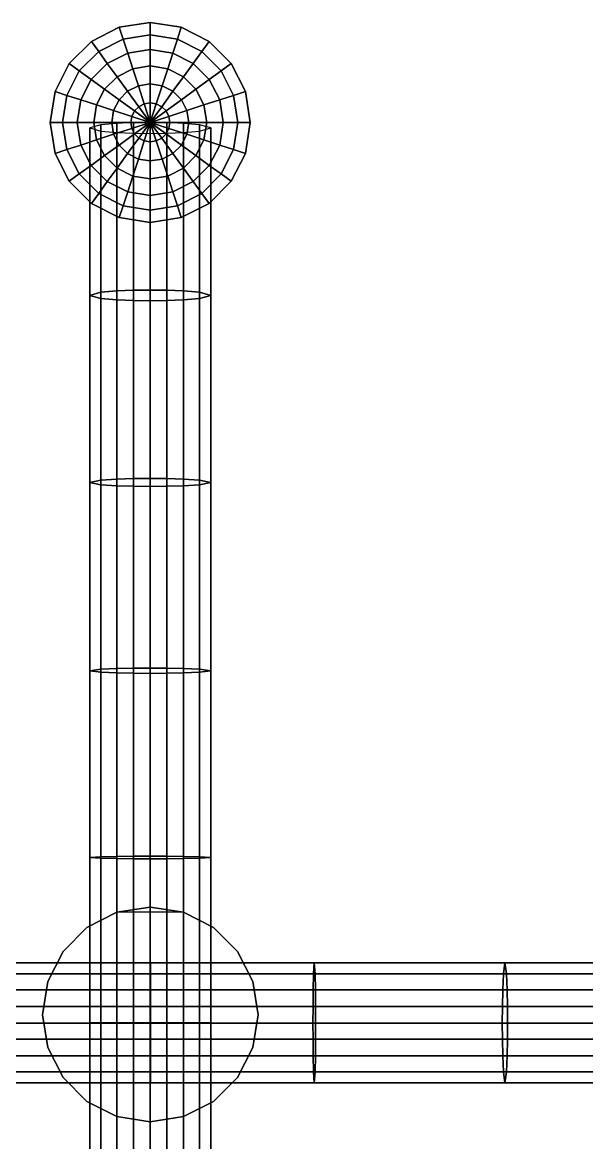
# Model space of a CAD drawing. Extents: x -400 to 400, y -400 to 400.
# Drawn here: x -51.1 to 174.3, y -47.6 to 400 of the extents above; entities that cross this region are included whole.
import ezdxf

# ---------------------------------------------------------------- set-up
doc = ezdxf.new("R2010")
doc.units = 0
doc.header["$MEASUREMENT"] = 0
doc.layers.add('ESTRUTURA', color=253, linetype='CONTINUOUS')

msp = doc.modelspace()

# ---------------------------------------------------------------- linework, layer by layer
at = {"layer": 'ESTRUTURA'}
for points in [[(0, 395.05, 16.77), (-10.82, 393.33, 16.77), (-12.35, 398.04, 10.73), (0, 400, 10.73)], [(0, 400), (0, 400, 10.73), (-12.35, 398.04, 10.73), (-12.35, 398.04)], [(10.82, 393.33, 16.77), (0, 395.05, 16.77), (0, 400, 10.73), (12.35, 398.04, 10.73)], [(12.35, 398.04), (12.35, 398.04, 10.73), (0, 400, 10.73), (0, 400)], [(-10.82, 393.33, 16.77), (-20.59, 388.36, 16.77), (-23.5, 392.37, 10.73), (-12.35, 398.04, 10.73)], [(-12.35, 398.04), (-12.35, 398.04, 10.73), (-23.5, 392.37, 10.73), (-23.5, 392.37)], [(0, 389.19, 21.94), (-9.01, 387.77, 21.94), (-10.82, 393.33, 16.77), (0, 395.05, 16.77)], [(9.01, 387.77, 21.94), (0, 389.19, 21.94), (0, 395.05, 16.77), (10.82, 393.33, 16.77)], [(20.58, 388.36, 16.77), (10.82, 393.33, 16.77), (12.35, 398.04, 10.73), (23.49, 392.37, 10.73)], [(23.49, 392.37), (23.49, 392.37, 10.73), (12.35, 398.04, 10.73), (12.35, 398.04)], [(-20.59, 388.36, 16.77), (-28.33, 380.61, 16.77), (-32.34, 383.52, 10.73), (-23.5, 392.37, 10.73)], [(-23.5, 392.37), (-23.5, 392.37, 10.73), (-32.34, 383.52, 10.73), (-32.34, 383.52)], [(-9.01, 387.77, 21.94), (-17.15, 383.62, 21.94), (-20.59, 388.36, 16.77), (-10.82, 393.33, 16.77)], [(17.14, 383.62, 21.94), (9.01, 387.77, 21.94), (10.82, 393.33, 16.77), (20.58, 388.36, 16.77)], [(28.33, 380.61, 16.77), (20.58, 388.36, 16.77), (23.49, 392.37, 10.73), (32.34, 383.52, 10.73)], [(32.34, 383.52), (32.34, 383.52, 10.73), (23.49, 392.37, 10.73), (23.49, 392.37)], [(-17.15, 383.62, 21.94), (-23.6, 377.17, 21.94), (-28.33, 380.61, 16.77), (-20.59, 388.36, 16.77)], [(-6.97, 381.48, 26.11), (-13.26, 378.28, 26.11), (-17.15, 383.62, 21.94), (-9.01, 387.77, 21.94)], [(0, 382.59, 26.11), (-6.97, 381.48, 26.11), (-9.01, 387.77, 21.94), (0, 389.19, 21.94)], [(6.97, 381.48, 26.11), (0, 382.59, 26.11), (0, 389.19, 21.94), (9.01, 387.77, 21.94)], [(13.26, 378.28, 26.11), (6.97, 381.48, 26.11), (9.01, 387.77, 21.94), (17.14, 383.62, 21.94)], [(23.59, 377.17, 21.94), (17.14, 383.62, 21.94), (20.58, 388.36, 16.77), (28.33, 380.61, 16.77)], [(-28.33, 380.61, 16.77), (-33.31, 370.85, 16.77), (-38.02, 372.38, 10.73), (-32.34, 383.52, 10.73)], [(-32.34, 383.52), (-32.34, 383.52, 10.73), (-38.02, 372.38, 10.73), (-38.02, 372.38)], [(-23.6, 377.17, 21.94), (-27.74, 369.04, 21.94), (-33.31, 370.85, 16.77), (-28.33, 380.61, 16.77)], [(-13.26, 378.28, 26.11), (-18.25, 373.29, 26.11), (-23.6, 377.17, 21.94), (-17.15, 383.62, 21.94)], [(-4.75, 374.65, 29.16), (-9.04, 372.46, 29.16), (-13.26, 378.28, 26.11), (-6.97, 381.48, 26.11)], [(0, 375.4, 29.16), (-4.75, 374.65, 29.16), (-6.97, 381.48, 26.11), (0, 382.59, 26.11)], [(4.75, 374.65, 29.16), (0, 375.4, 29.16), (0, 382.59, 26.11), (6.97, 381.48, 26.11)], [(9.03, 372.46, 29.16), (4.75, 374.65, 29.16), (6.97, 381.48, 26.11), (13.26, 378.28, 26.11)], [(18.25, 373.29, 26.11), (13.26, 378.28, 26.11), (17.14, 383.62, 21.94), (23.59, 377.17, 21.94)], [(27.74, 369.04, 21.94), (23.59, 377.17, 21.94), (28.33, 380.61, 16.77), (33.31, 370.85, 16.77)], [(33.31, 370.85, 16.77), (28.33, 380.61, 16.77), (32.34, 383.52, 10.73), (38.01, 372.38, 10.73)], [(38.01, 372.38), (38.01, 372.38, 10.73), (32.34, 383.52, 10.73), (32.34, 383.52)], [(-18.25, 373.29, 26.11), (-21.46, 367, 26.11), (-27.74, 369.04, 21.94), (-23.6, 377.17, 21.94)], [(-9.04, 372.46, 29.16), (-12.44, 369.06, 29.16), (-18.25, 373.29, 26.11), (-13.26, 378.28, 26.11)], [(12.43, 369.06, 29.16), (9.03, 372.46, 29.16), (13.26, 378.28, 26.11), (18.25, 373.29, 26.11)], [(21.45, 367, 26.11), (18.25, 373.29, 26.11), (23.59, 377.17, 21.94), (27.74, 369.04, 21.94)], [(-33.31, 370.85, 16.77), (-35.02, 360.03, 16.77), (-39.97, 360.03, 10.73), (-38.02, 372.38, 10.73)], [(-38.02, 372.38), (-38.02, 372.38, 10.73), (-39.97, 360.03, 10.73), (-39.97, 360.03)], [(-12.44, 369.06, 29.16), (-14.62, 364.78, 29.16), (-21.46, 367, 26.11), (-18.25, 373.29, 26.11)], [(-4.58, 366.33, 31.03), (-6.3, 364.6, 31.03), (-12.44, 369.06, 29.16), (-9.04, 372.46, 29.16)], [(-2.41, 367.43, 31.03), (-4.58, 366.33, 31.03), (-9.04, 372.46, 29.16), (-4.75, 374.65, 29.16)], [(0, 367.81, 31.03), (-2.41, 367.43, 31.03), (-4.75, 374.65, 29.16), (0, 375.4, 29.16)], [(2.4, 367.43, 31.03), (0, 367.81, 31.03), (0, 375.4, 29.16), (4.75, 374.65, 29.16)], [(4.57, 366.33, 31.03), (2.4, 367.43, 31.03), (4.75, 374.65, 29.16), (9.03, 372.46, 29.16)], [(6.3, 364.6, 31.03), (4.57, 366.33, 31.03), (9.03, 372.46, 29.16), (12.43, 369.06, 29.16)], [(14.62, 364.78, 29.16), (12.43, 369.06, 29.16), (18.25, 373.29, 26.11), (21.45, 367, 26.11)], [(35.02, 360.03, 16.77), (33.31, 370.85, 16.77), (38.01, 372.38, 10.73), (39.97, 360.03, 10.73)], [(39.97, 360.03), (39.97, 360.03, 10.73), (38.01, 372.38, 10.73), (38.01, 372.38)], [(-27.74, 369.04, 21.94), (-29.17, 360.03, 21.94), (-35.02, 360.03, 16.77), (-33.31, 370.85, 16.77)], [(-21.46, 367, 26.11), (-22.56, 360.03, 26.11), (-29.17, 360.03, 21.94), (-27.74, 369.04, 21.94)], [(-6.3, 364.6, 31.03), (-7.41, 362.43, 31.03), (-14.62, 364.78, 29.16), (-12.44, 369.06, 29.16)], [(0, 360.03, 31.66), (-4.58, 366.33, 31.03), (-2.41, 367.43, 31.03), (0, 360.03, 31.66)], [(0, 360.03, 31.66), (-2.41, 367.43, 31.03), (0, 367.81, 31.03), (0, 360.03, 31.66)], [(0, 360.03, 31.66), (0, 367.81, 31.03), (2.4, 367.43, 31.03), (0, 360.03, 31.66)], [(0, 360.03, 31.66), (2.4, 367.43, 31.03), (4.57, 366.33, 31.03), (0, 360.03, 31.66)], [(7.4, 362.43, 31.03), (6.3, 364.6, 31.03), (12.43, 369.06, 29.16), (14.62, 364.78, 29.16)], [(22.56, 360.03, 26.11), (21.45, 367, 26.11), (27.74, 369.04, 21.94), (29.16, 360.03, 21.94)], [(29.16, 360.03, 21.94), (27.74, 369.04, 21.94), (33.31, 370.85, 16.77), (35.02, 360.03, 16.77)], [(-14.62, 364.78, 29.16), (-15.37, 360.03, 29.16), (-22.56, 360.03, 26.11), (-21.46, 367, 26.11)], [(-7.41, 362.43, 31.03), (-7.79, 360.03, 31.03), (-15.37, 360.03, 29.16), (-14.62, 364.78, 29.16)], [(0, 360.03, 31.66), (-7.41, 362.43, 31.03), (-6.3, 364.6, 31.03), (0, 360.03, 31.66)], [(0, 360.03, 31.66), (-6.3, 364.6, 31.03), (-4.58, 366.33, 31.03), (0, 360.03, 31.66)], [(0, 360.03, 31.66), (4.57, 366.33, 31.03), (6.3, 364.6, 31.03), (0, 360.03, 31.66)], [(0, 360.03, 31.66), (6.3, 364.6, 31.03), (7.4, 362.43, 31.03), (0, 360.03, 31.66)], [(7.78, 360.03, 31.03), (7.4, 362.43, 31.03), (14.62, 364.78, 29.16), (15.37, 360.03, 29.16)], [(15.37, 360.03, 29.16), (14.62, 364.78, 29.16), (21.45, 367, 26.11), (22.56, 360.03, 26.11)], [(-35.02, 360.03, 16.77), (-33.31, 349.21, 16.77), (-38.02, 347.68, 10.73), (-39.97, 360.03, 10.73)], [(-39.97, 360.03), (-39.97, 360.03, 10.73), (-38.02, 347.68, 10.73), (-38.02, 347.68)], [(-29.17, 360.03, 21.94), (-27.74, 351.01, 21.94), (-33.31, 349.21, 16.77), (-35.02, 360.03, 16.77)], [(-22.56, 360.03, 26.11), (-21.46, 353.06, 26.11), (-27.74, 351.01, 21.94), (-29.17, 360.03, 21.94)], [(-19.69, 359.11, 28.46), (-24.14, 357.85, 24.07), (-24.14, 290.93, 35.15), (-19.69, 292.16, 39.61)], [(-15.37, 360.03, 29.16), (-14.62, 355.28, 29.16), (-21.46, 353.06, 26.11), (-22.56, 360.03, 26.11)], [(-13.32, 359.67, 30.4), (-19.69, 359.11, 28.46), (-19.69, 292.16, 39.61), (-13.32, 292.71, 41.57)], [(-7.79, 360.03, 31.03), (-7.41, 357.62, 31.03), (-14.62, 355.28, 29.16), (-15.37, 360.03, 29.16)], [(-6.69, 359.94, 31.36), (-13.32, 359.67, 30.4), (-13.32, 292.71, 41.57), (-6.69, 292.98, 42.55)], [(0, 360.03, 31.66), (-7.79, 360.03, 31.03), (-7.41, 362.43, 31.03), (0, 360.03, 31.66)], [(0, 360.03, 31.66), (-7.41, 357.62, 31.03), (-7.79, 360.03, 31.03), (0, 360.03, 31.66)], [(0, 360.03, 31.66), (-6.3, 355.45, 31.03), (-7.41, 357.62, 31.03), (0, 360.03, 31.66)], [(0, 360.03, 31.66), (-6.69, 359.94, 31.36), (-6.69, 292.98, 42.55), (0, 293.07, 42.85)], [(0, 360.03, 31.66), (-4.58, 353.73, 31.03), (-6.3, 355.45, 31.03), (0, 360.03, 31.66)], [(0, 360.03, 31.66), (-2.41, 352.62, 31.03), (-4.58, 353.73, 31.03), (0, 360.03, 31.66)], [(0, 360.03, 31.66), (0, 352.24, 31.03), (-2.41, 352.62, 31.03), (0, 360.03, 31.66)], [(0, 360.03, 31.66), (7.4, 362.43, 31.03), (7.78, 360.03, 31.03), (0, 360.03, 31.66)], [(0, 360.03, 31.66), (2.4, 352.62, 31.03), (0, 352.24, 31.03), (0, 360.03, 31.66)], [(0, 360.03, 31.66), (4.57, 353.73, 31.03), (2.4, 352.62, 31.03), (0, 360.03, 31.66)], [(0, 360.03, 31.66), (6.3, 355.45, 31.03), (4.57, 353.73, 31.03), (0, 360.03, 31.66)], [(0, 360.03, 31.66), (7.4, 357.62, 31.03), (6.3, 355.45, 31.03), (0, 360.03, 31.66)], [(0, 360.03, 31.66), (7.78, 360.03, 31.03), (7.4, 357.62, 31.03), (0, 360.03, 31.66)], [(6.69, 359.94, 31.36), (0, 360.03, 31.66), (0, 293.07, 42.85), (6.69, 292.98, 42.55)], [(13.31, 359.67, 30.4), (6.69, 359.94, 31.36), (6.69, 292.98, 42.55), (13.31, 292.71, 41.57)], [(7.4, 357.62, 31.03), (7.78, 360.03, 31.03), (15.37, 360.03, 29.16), (14.62, 355.28, 29.16)], [(19.69, 359.11, 28.46), (13.31, 359.67, 30.4), (13.31, 292.71, 41.57), (19.69, 292.16, 39.61)], [(14.62, 355.28, 29.16), (15.37, 360.03, 29.16), (22.56, 360.03, 26.11), (21.45, 353.06, 26.11)], [(24.14, 357.85, 24.07), (19.69, 359.11, 28.46), (19.69, 292.16, 39.61), (24.14, 290.93, 35.15)], [(21.45, 353.06, 26.11), (22.56, 360.03, 26.11), (29.16, 360.03, 21.94), (27.74, 351.01, 21.94)], [(27.74, 351.01, 21.94), (29.16, 360.03, 21.94), (35.02, 360.03, 16.77), (33.31, 349.21, 16.77)], [(33.31, 349.21, 16.77), (35.02, 360.03, 16.77), (39.97, 360.03, 10.73), (38.01, 347.68, 10.73)], [(38.01, 347.68), (38.01, 347.68, 10.73), (39.97, 360.03, 10.73), (39.97, 360.03)], [(-24.14, 357.85, 24.07), (-19.69, 356.59, 19.67), (-19.69, 289.71, 30.7), (-24.14, 290.93, 35.15)], [(-14.62, 355.28, 29.16), (-12.44, 350.99, 29.16), (-18.25, 346.77, 26.11), (-21.46, 353.06, 26.11)], [(-19.69, 356.59, 19.67), (-13.32, 356.04, 17.73), (-13.32, 289.16, 28.73), (-19.69, 289.71, 30.7)], [(-7.41, 357.62, 31.03), (-6.3, 355.45, 31.03), (-12.44, 350.99, 29.16), (-14.62, 355.28, 29.16)], [(-13.32, 356.04, 17.73), (-6.69, 355.76, 16.77), (-6.69, 288.89, 27.75), (-13.32, 289.16, 28.73)], [(-6.3, 355.45, 31.03), (-4.58, 353.73, 31.03), (-9.04, 347.59, 29.16), (-12.44, 350.99, 29.16)], [(-4.58, 353.73, 31.03), (-2.41, 352.62, 31.03), (-4.75, 345.41, 29.16), (-9.04, 347.59, 29.16)], [(-6.69, 355.76, 16.77), (0, 355.67, 16.48), (0, 288.81, 27.45), (-6.69, 288.89, 27.75)], [(0, 355.67, 16.48), (6.69, 355.76, 16.77), (6.69, 288.89, 27.75), (0, 288.81, 27.45)], [(2.4, 352.62, 31.03), (4.57, 353.73, 31.03), (9.03, 347.59, 29.16), (4.75, 345.41, 29.16)], [(4.57, 353.73, 31.03), (6.3, 355.45, 31.03), (12.43, 350.99, 29.16), (9.03, 347.59, 29.16)], [(6.3, 355.45, 31.03), (7.4, 357.62, 31.03), (14.62, 355.28, 29.16), (12.43, 350.99, 29.16)], [(6.69, 355.76, 16.77), (13.31, 356.04, 17.73), (13.31, 289.16, 28.73), (6.69, 288.89, 27.75)], [(12.43, 350.99, 29.16), (14.62, 355.28, 29.16), (21.45, 353.06, 26.11), (18.25, 346.77, 26.11)], [(13.31, 356.04, 17.73), (19.69, 356.59, 19.67), (19.69, 289.71, 30.7), (13.31, 289.16, 28.73)], [(19.69, 356.59, 19.67), (24.14, 357.85, 24.07), (24.14, 290.93, 35.15), (19.69, 289.71, 30.7)], [(-33.31, 349.21, 16.77), (-28.33, 339.44, 16.77), (-32.34, 336.53, 10.73), (-38.02, 347.68, 10.73)], [(-27.74, 351.01, 21.94), (-23.6, 342.88, 21.94), (-28.33, 339.44, 16.77), (-33.31, 349.21, 16.77)], [(-21.46, 353.06, 26.11), (-18.25, 346.77, 26.11), (-23.6, 342.88, 21.94), (-27.74, 351.01, 21.94)], [(-12.44, 350.99, 29.16), (-9.04, 347.59, 29.16), (-13.26, 341.78, 26.11), (-18.25, 346.77, 26.11)], [(-2.41, 352.62, 31.03), (0, 352.24, 31.03), (0, 344.66, 29.16), (-4.75, 345.41, 29.16)], [(0, 352.24, 31.03), (2.4, 352.62, 31.03), (4.75, 345.41, 29.16), (0, 344.66, 29.16)], [(9.03, 347.59, 29.16), (12.43, 350.99, 29.16), (18.25, 346.77, 26.11), (13.26, 341.78, 26.11)], [(18.25, 346.77, 26.11), (21.45, 353.06, 26.11), (27.74, 351.01, 21.94), (23.59, 342.88, 21.94)], [(23.59, 342.88, 21.94), (27.74, 351.01, 21.94), (33.31, 349.21, 16.77), (28.33, 339.44, 16.77)], [(28.33, 339.44, 16.77), (33.31, 349.21, 16.77), (38.01, 347.68, 10.73), (32.34, 336.53, 10.73)], [(-38.02, 347.68), (-38.02, 347.68, 10.73), (-32.34, 336.53, 10.73), (-32.34, 336.53)], [(-18.25, 346.77, 26.11), (-13.26, 341.78, 26.11), (-17.15, 336.43, 21.94), (-23.6, 342.88, 21.94)], [(-9.04, 347.59, 29.16), (-4.75, 345.41, 29.16), (-6.97, 338.57, 26.11), (-13.26, 341.78, 26.11)], [(-4.75, 345.41, 29.16), (0, 344.66, 29.16), (0, 337.47, 26.11), (-6.97, 338.57, 26.11)], [(0, 344.66, 29.16), (4.75, 345.41, 29.16), (6.97, 338.57, 26.11), (0, 337.47, 26.11)], [(4.75, 345.41, 29.16), (9.03, 347.59, 29.16), (13.26, 341.78, 26.11), (6.97, 338.57, 26.11)], [(13.26, 341.78, 26.11), (18.25, 346.77, 26.11), (23.59, 342.88, 21.94), (17.14, 336.43, 21.94)], [(32.34, 336.53), (32.34, 336.53, 10.73), (38.01, 347.68, 10.73), (38.01, 347.68)], [(-23.6, 342.88, 21.94), (-17.15, 336.43, 21.94), (-20.59, 331.69, 16.77), (-28.33, 339.44, 16.77)], [(-13.26, 341.78, 26.11), (-6.97, 338.57, 26.11), (-9.01, 332.29, 21.94), (-17.15, 336.43, 21.94)], [(6.97, 338.57, 26.11), (13.26, 341.78, 26.11), (17.14, 336.43, 21.94), (9.01, 332.29, 21.94)], [(17.14, 336.43, 21.94), (23.59, 342.88, 21.94), (28.33, 339.44, 16.77), (20.58, 331.69, 16.77)], [(-28.33, 339.44, 16.77), (-20.59, 331.69, 16.77), (-23.5, 327.69, 10.73), (-32.34, 336.53, 10.73)], [(-32.34, 336.53), (-32.34, 336.53, 10.73), (-23.5, 327.69, 10.73), (-23.5, 327.69)], [(-17.15, 336.43, 21.94), (-9.01, 332.29, 21.94), (-10.82, 326.72, 16.77), (-20.59, 331.69, 16.77)], [(-6.97, 338.57, 26.11), (0, 337.47, 26.11), (0, 330.86, 21.94), (-9.01, 332.29, 21.94)], [(0, 337.47, 26.11), (6.97, 338.57, 26.11), (9.01, 332.29, 21.94), (0, 330.86, 21.94)], [(9.01, 332.29, 21.94), (17.14, 336.43, 21.94), (20.58, 331.69, 16.77), (10.82, 326.72, 16.77)], [(20.58, 331.69, 16.77), (28.33, 339.44, 16.77), (32.34, 336.53, 10.73), (23.49, 327.69, 10.73)], [(23.49, 327.69), (23.49, 327.69, 10.73), (32.34, 336.53, 10.73), (32.34, 336.53)], [(-20.59, 331.69, 16.77), (-10.82, 326.72, 16.77), (-12.35, 322.01, 10.73), (-23.5, 327.69, 10.73)], [(-9.01, 332.29, 21.94), (0, 330.86, 21.94), (0, 325.01, 16.77), (-10.82, 326.72, 16.77)], [(0, 330.86, 21.94), (9.01, 332.29, 21.94), (10.82, 326.72, 16.77), (0, 325.01, 16.77)], [(10.82, 326.72, 16.77), (20.58, 331.69, 16.77), (23.49, 327.69, 10.73), (12.35, 322.01, 10.73)], [(-23.5, 327.69), (-23.5, 327.69, 10.73), (-12.35, 322.01, 10.73), (-12.35, 322.01)], [(12.35, 322.01), (12.35, 322.01, 10.73), (23.49, 327.69, 10.73), (23.49, 327.69)], [(-10.82, 326.72, 16.77), (0, 325.01, 16.77), (0, 320.06, 10.73), (-12.35, 322.01, 10.73)], [(0, 325.01, 16.77), (10.82, 326.72, 16.77), (12.35, 322.01, 10.73), (0, 320.06, 10.73)], [(-12.35, 322.01), (-12.35, 322.01, 10.73), (0, 320.06, 10.73), (0, 320.06)], [(0, 320.06), (0, 320.06, 10.73), (12.35, 322.01, 10.73), (12.35, 322.01)], [(-19.69, 292.16, 39.61), (-24.14, 290.93, 35.15), (-24.14, 216.19, 43.82), (-19.69, 217.11, 48.32)], [(-13.32, 292.71, 41.57), (-19.69, 292.16, 39.61), (-19.69, 217.11, 48.32), (-13.32, 217.53, 50.31)], [(-6.69, 292.98, 42.55), (-13.32, 292.71, 41.57), (-13.32, 217.53, 50.31), (-6.69, 217.72, 51.3)], [(0, 293.07, 42.85), (-6.69, 292.98, 42.55), (-6.69, 217.72, 51.3), (0, 217.78, 51.6)], [(6.69, 292.98, 42.55), (0, 293.07, 42.85), (0, 217.78, 51.6), (6.69, 217.72, 51.3)], [(13.31, 292.71, 41.57), (6.69, 292.98, 42.55), (6.69, 217.72, 51.3), (13.31, 217.53, 50.31)], [(19.69, 292.16, 39.61), (13.31, 292.71, 41.57), (13.31, 217.53, 50.31), (19.69, 217.11, 48.32)], [(24.14, 290.93, 35.15), (19.69, 292.16, 39.61), (19.69, 217.11, 48.32), (24.14, 216.19, 43.82)], [(-24.14, 290.93, 35.15), (-19.69, 289.71, 30.7), (-19.69, 215.27, 39.31), (-24.14, 216.19, 43.82)], [(-19.69, 289.71, 30.7), (-13.32, 289.16, 28.73), (-13.32, 214.86, 37.32), (-19.69, 215.27, 39.31)], [(-13.32, 289.16, 28.73), (-6.69, 288.89, 27.75), (-6.69, 214.67, 36.33), (-13.32, 214.86, 37.32)], [(-6.69, 288.89, 27.75), (0, 288.81, 27.45), (0, 214.59, 36.03), (-6.69, 214.67, 36.33)], [(0, 288.81, 27.45), (6.69, 288.89, 27.75), (6.69, 214.67, 36.33), (0, 214.59, 36.03)], [(6.69, 288.89, 27.75), (13.31, 289.16, 28.73), (13.31, 214.86, 37.32), (6.69, 214.67, 36.33)], [(13.31, 289.16, 28.73), (19.69, 289.71, 30.7), (19.69, 215.27, 39.31), (13.31, 214.86, 37.32)], [(19.69, 289.71, 30.7), (24.14, 290.93, 35.15), (24.14, 216.19, 43.82), (19.69, 215.27, 39.31)], [(-19.69, 217.11, 48.32), (-24.14, 216.19, 43.82), (-24.14, 140.93, 50.04), (-19.69, 141.54, 54.58)], [(-24.14, 216.19, 43.82), (-19.69, 215.27, 39.31), (-19.69, 140.32, 45.5), (-24.14, 140.93, 50.04)], [(-13.32, 217.53, 50.31), (-19.69, 217.11, 48.32), (-19.69, 141.54, 54.58), (-13.32, 141.81, 56.58)], [(-19.69, 215.27, 39.31), (-13.32, 214.86, 37.32), (-13.32, 140.05, 43.49), (-19.69, 140.32, 45.5)], [(-6.69, 217.72, 51.3), (-13.32, 217.53, 50.31), (-13.32, 141.81, 56.58), (-6.69, 141.95, 57.58)], [(-13.32, 214.86, 37.32), (-6.69, 214.67, 36.33), (-6.69, 139.92, 42.5), (-13.32, 140.05, 43.49)], [(0, 217.78, 51.6), (-6.69, 217.72, 51.3), (-6.69, 141.95, 57.58), (0, 141.98, 57.89)], [(6.69, 217.72, 51.3), (0, 217.78, 51.6), (0, 141.98, 57.89), (6.69, 141.95, 57.58)], [(13.31, 217.53, 50.31), (6.69, 217.72, 51.3), (6.69, 141.95, 57.58), (13.31, 141.81, 56.58)], [(6.69, 214.67, 36.33), (13.31, 214.86, 37.32), (13.31, 140.05, 43.49), (6.69, 139.92, 42.5)], [(19.69, 217.11, 48.32), (13.31, 217.53, 50.31), (13.31, 141.81, 56.58), (19.69, 141.54, 54.58)], [(13.31, 214.86, 37.32), (19.69, 215.27, 39.31), (19.69, 140.32, 45.5), (13.31, 140.05, 43.49)], [(24.14, 216.19, 43.82), (19.69, 217.11, 48.32), (19.69, 141.54, 54.58), (24.14, 140.93, 50.04)], [(19.69, 215.27, 39.31), (24.14, 216.19, 43.82), (24.14, 140.93, 50.04), (19.69, 140.32, 45.5)], [(-6.69, 214.67, 36.33), (0, 214.59, 36.03), (0, 139.88, 42.19), (-6.69, 139.92, 42.5)], [(0, 214.59, 36.03), (6.69, 214.67, 36.33), (6.69, 139.92, 42.5), (0, 139.88, 42.19)], [(-19.69, 141.54, 54.58), (-24.14, 140.93, 50.04), (-24.14, 66.32, 53.79), (-19.69, 66.61, 58.35)], [(-24.14, 140.93, 50.04), (-19.69, 140.32, 45.5), (-19.69, 66.02, 49.23), (-24.14, 66.32, 53.79)], [(-13.32, 141.81, 56.58), (-19.69, 141.54, 54.58), (-19.69, 66.61, 58.35), (-13.32, 66.74, 60.37)], [(-19.69, 140.32, 45.5), (-13.32, 140.05, 43.49), (-13.32, 65.9, 47.21), (-19.69, 66.02, 49.23)], [(-6.69, 141.95, 57.58), (-13.32, 141.81, 56.58), (-13.32, 66.74, 60.37), (-6.69, 66.81, 61.37)], [(-13.32, 140.05, 43.49), (-6.69, 139.92, 42.5), (-6.69, 65.84, 46.21), (-13.32, 65.9, 47.21)], [(0, 141.98, 57.89), (-6.69, 141.95, 57.58), (-6.69, 66.81, 61.37), (0, 66.83, 61.68)], [(-6.69, 139.92, 42.5), (0, 139.88, 42.19), (0, 65.82, 45.91), (-6.69, 65.84, 46.21)], [(6.69, 141.95, 57.58), (0, 141.98, 57.89), (0, 66.83, 61.68), (6.69, 66.81, 61.37)], [(0, 139.88, 42.19), (6.69, 139.92, 42.5), (6.69, 65.84, 46.21), (0, 65.82, 45.91)], [(13.31, 141.81, 56.58), (6.69, 141.95, 57.58), (6.69, 66.81, 61.37), (13.31, 66.74, 60.37)], [(6.69, 139.92, 42.5), (13.31, 140.05, 43.49), (13.31, 65.9, 47.21), (6.69, 65.84, 46.21)], [(19.69, 141.54, 54.58), (13.31, 141.81, 56.58), (13.31, 66.74, 60.37), (19.69, 66.61, 58.35)], [(13.31, 140.05, 43.49), (19.69, 140.32, 45.5), (19.69, 66.02, 49.23), (13.31, 65.9, 47.21)], [(24.14, 140.93, 50.04), (19.69, 141.54, 54.58), (19.69, 66.61, 58.35), (24.14, 66.32, 53.79)], [(19.69, 140.32, 45.5), (24.14, 140.93, 50.04), (24.14, 66.32, 53.79), (19.69, 66.02, 49.23)], [(-19.69, 66.61, 58.35), (-24.14, 66.32, 53.79), (-24.14, 0.22, 55.07), (-19.69, 0.2, 59.63)], [(-24.14, 66.32, 53.79), (-19.69, 66.02, 49.23), (-19.69, 0.24, 50.5), (-24.14, 0.22, 55.07)], [(-13.32, 66.74, 60.37), (-19.69, 66.61, 58.35), (-19.69, 0.2, 59.63), (-13.32, 0.19, 61.65)], [(-19.69, 66.02, 49.23), (-13.32, 65.9, 47.21), (-13.32, 0.25, 48.48), (-19.69, 0.24, 50.5)], [(-6.69, 66.81, 61.37), (-13.32, 66.74, 60.37), (-13.32, 0.19, 61.65), (-6.69, 0.18, 62.65)], [(-13.32, 65.9, 47.21), (-6.69, 65.84, 46.21), (-6.69, 0.25, 47.48), (-13.32, 0.25, 48.48)], [(0, 66.83, 61.68), (-6.69, 66.81, 61.37), (-6.69, 0.18, 62.65), (0, 0.18, 62.96)], [(-6.69, 65.84, 46.21), (0, 65.82, 45.91), (0, 0.25, 47.17), (-6.69, 0.25, 47.48)], [(6.69, 66.81, 61.37), (0, 66.83, 61.68), (0, 0.18, 62.96), (6.69, 0.18, 62.65)], [(0, 65.82, 45.91), (6.69, 65.84, 46.21), (6.69, 0.25, 47.48), (0, 0.25, 47.17)], [(13.31, 66.74, 60.37), (6.69, 66.81, 61.37), (6.69, 0.18, 62.65), (13.31, 0.19, 61.65)], [(6.69, 65.84, 46.21), (13.31, 65.9, 47.21), (13.31, 0.25, 48.48), (6.69, 0.25, 47.48)], [(19.69, 66.61, 58.35), (13.31, 66.74, 60.37), (13.31, 0.19, 61.65), (19.69, 0.2, 59.63)], [(13.31, 65.9, 47.21), (19.69, 66.02, 49.23), (19.69, 0.24, 50.5), (13.31, 0.25, 48.48)], [(24.14, 66.32, 53.79), (19.69, 66.61, 58.35), (19.69, 0.2, 59.63), (24.14, 0.22, 55.07)], [(19.69, 66.02, 49.23), (24.14, 66.32, 53.79), (24.14, 0.22, 55.07), (19.69, 0.24, 50.5)], [(-13.31, 44.41, 720), (0, 46.52, 720), (13.31, 44.41, 720), (-13.31, 44.41, 720)], [(0, 46.52, 62.96), (0, 46.52, 720), (-13.31, 44.41, 720), (-13.31, 44.41, 62.96)], [(13.31, 44.41, 62.96), (13.31, 44.41, 720), (0, 46.52, 720), (0, 46.52, 62.96)], [(-13.31, 44.41, 62.96), (-13.31, 44.41, 720), (-25.31, 38.3, 720), (-25.31, 38.3, 62.96)], [(25.31, 38.3, 62.96), (25.31, 38.3, 720), (13.31, 44.41, 720), (13.31, 44.41, 62.96)], [(-25.31, 38.3, 62.96), (-25.31, 38.3, 720), (-34.84, 28.77, 720), (-34.84, 28.77, 62.96)], [(34.84, 28.77, 62.96), (34.84, 28.77, 720), (25.31, 38.3, 720), (25.31, 38.3, 62.96)], [(-34.84, 28.77, 62.96), (-34.84, 28.77, 720), (-40.95, 16.77, 720), (-40.95, 16.77, 62.96)], [(40.95, 16.77, 62.96), (40.95, 16.77, 720), (34.84, 28.77, 720), (34.84, 28.77, 62.96)], [(-64.17, 24.25, 53.79), (-64.46, 19.8, 58.35), (0.05, 19.8, 59.63), (0.03, 24.25, 55.07)], [(-63.88, 19.8, 49.23), (-64.17, 24.25, 53.79), (0.03, 24.25, 55.07), (0.01, 19.8, 50.5)], [(65.53, 24.25, 53.79), (65.83, 19.8, 58.35), (0.08, 19.8, 59.63), (0.1, 24.25, 55.07)], [(65.23, 19.8, 49.23), (65.53, 24.25, 53.79), (0.1, 24.25, 55.07), (0.12, 19.8, 50.5)], [(141.0501, 19.8, 45.5), (141.66, 24.25, 50.04), (65.53, 24.25, 53.79), (65.23, 19.8, 49.23)], [(141.66, 24.25, 50.04), (142.2799, 19.8, 54.58), (65.83, 19.8, 58.35), (65.53, 24.25, 53.79)], [(217.53, 19.8, 39.31), (218.46, 24.25, 43.82), (141.66, 24.25, 50.04), (141.0501, 19.8, 45.5)], [(218.46, 24.25, 43.82), (219.41, 19.8, 48.32), (142.2799, 19.8, 54.58), (141.66, 24.25, 50.04)], [(-64.46, 19.8, 58.35), (-64.59, 13.43, 60.37), (0.06, 13.43, 61.65), (0.05, 19.8, 59.63)], [(-63.76, 13.43, 47.21), (-63.88, 19.8, 49.23), (0.01, 19.8, 50.5), (0, 13.43, 48.48)], [(65.83, 19.8, 58.35), (65.95, 13.43, 60.37), (0.07, 13.43, 61.65), (0.08, 19.8, 59.63)], [(65.09, 13.43, 47.21), (65.23, 19.8, 49.23), (0.12, 19.8, 50.5), (0.13, 13.43, 48.48)], [(140.77, 13.43, 43.49), (141.0501, 19.8, 45.5), (65.23, 19.8, 49.23), (65.09, 13.43, 47.21)], [(142.2799, 19.8, 54.58), (142.56, 13.43, 56.58), (65.95, 13.43, 60.37), (65.83, 19.8, 58.35)], [(217.1, 13.43, 37.32), (217.53, 19.8, 39.31), (141.0501, 19.8, 45.5), (140.77, 13.43, 43.49)], [(219.41, 19.8, 48.32), (219.82, 13.43, 50.31), (142.56, 13.43, 56.58), (142.2799, 19.8, 54.58)], [(-64.59, 13.43, 60.37), (-64.65, 6.81, 61.37), (0.07, 6.81, 62.65), (0.06, 13.43, 61.65)], [(-63.69, 6.81, 46.21), (-63.76, 13.43, 47.21), (0, 13.43, 48.48), (0, 6.81, 47.48)], [(-40.95, 16.77, 62.96), (-40.95, 16.77, 720), (-43.06, 3.46, 720), (-43.06, 3.46, 62.96)], [(65.95, 13.43, 60.37), (66.01, 6.81, 61.37), (0.07, 6.81, 62.65), (0.07, 13.43, 61.65)], [(65.03, 6.81, 46.21), (65.09, 13.43, 47.21), (0.13, 13.43, 48.48), (0.13, 6.81, 47.48)], [(43.06, 3.46, 62.96), (43.06, 3.46, 720), (40.95, 16.77, 720), (40.95, 16.77, 62.96)], [(140.64, 6.81, 42.5), (140.77, 13.43, 43.49), (65.09, 13.43, 47.21), (65.03, 6.81, 46.21)], [(142.56, 13.43, 56.58), (142.69, 6.81, 57.58), (66.01, 6.81, 61.37), (65.95, 13.43, 60.37)], [(216.9, 6.81, 36.33), (217.1, 13.43, 37.32), (140.77, 13.43, 43.49), (140.64, 6.81, 42.5)], [(219.82, 13.43, 50.31), (220.02, 6.81, 51.3), (142.69, 6.81, 57.58), (142.56, 13.43, 56.58)], [(-64.65, 6.81, 61.37), (-64.68, 0.11, 61.68), (0.07, 0.11, 62.96), (0.07, 6.81, 62.65)], [(-63.68, 0.11, 45.91), (-63.69, 6.81, 46.21), (0, 6.81, 47.48), (0, 0.11, 47.17)], [(66.01, 6.81, 61.37), (66.04, 0.11, 61.68), (0.07, 0.11, 62.96), (0.07, 6.81, 62.65)], [(65, 0.11, 45.91), (65.03, 6.81, 46.21), (0.13, 6.81, 47.48), (0.14, 0.11, 47.17)], [(140.59, 0.11, 42.19), (140.64, 6.81, 42.5), (65.03, 6.81, 46.21), (65, 0.11, 45.91)], [(142.69, 6.81, 57.58), (142.7299, 0.11, 57.89), (66.04, 0.11, 61.68), (66.01, 6.81, 61.37)], [(216.84, 0.11, 36.03), (216.9, 6.81, 36.33), (140.64, 6.81, 42.5), (140.59, 0.11, 42.19)], [(220.02, 6.81, 51.3), (220.08, 0.11, 51.6), (142.7299, 0.11, 57.89), (142.69, 6.81, 57.58)], [(-64.68, 0.11, 61.68), (-64.65, -6.32, 61.37), (0.07, -6.32, 62.65), (0.07, 0.11, 62.96)], [(-63.69, -6.32, 46.21), (-63.68, 0.11, 45.91), (0, 0.11, 47.17), (0, -6.32, 47.48)], [(-43.06, 3.46, 62.96), (-43.06, 3.46, 720), (-40.95, -9.59, 720), (-40.95, -9.59, 62.96)], [(-19.69, -64.21, 58.35), (-24.14, -63.92, 53.79), (-24.14, 0.15, 55.07), (-19.69, 0.17, 59.63)], [(-24.14, -63.92, 53.79), (-19.69, -63.63, 49.23), (-19.69, 0.13, 50.5), (-24.14, 0.15, 55.07)], [(-13.32, -64.34, 60.37), (-19.69, -64.21, 58.35), (-19.69, 0.17, 59.63), (-13.32, 0.18, 61.65)], [(-19.69, -63.63, 49.23), (-13.32, -63.49, 47.21), (-13.32, 0.12, 48.48), (-19.69, 0.13, 50.5)], [(-6.69, -64.4, 61.37), (-13.32, -64.34, 60.37), (-13.32, 0.18, 61.65), (-6.69, 0.18, 62.65)], [(-13.32, -63.49, 47.21), (-6.69, -63.43, 46.21), (-6.69, 0.12, 47.48), (-13.32, 0.12, 48.48)], [(0, -64.43, 61.68), (-6.69, -64.4, 61.37), (-6.69, 0.18, 62.65), (0, 0.18, 62.96)], [(-6.69, -63.43, 46.21), (0, -63.41, 45.91), (0, 0.11, 47.17), (-6.69, 0.12, 47.48)], [(6.69, -64.4, 61.37), (0, -64.43, 61.68), (0, 0.18, 62.96), (6.69, 0.18, 62.65)], [(0, -63.41, 45.91), (6.69, -63.43, 46.21), (6.69, 0.12, 47.48), (0, 0.11, 47.17)], [(66.04, 0.11, 61.68), (66.01, -6.32, 61.37), (0.07, -6.32, 62.65), (0.07, 0.11, 62.96)], [(65.03, -6.32, 46.21), (65, 0.11, 45.91), (0.14, 0.11, 47.17), (0.13, -6.32, 47.48)], [(13.31, -64.34, 60.37), (6.69, -64.4, 61.37), (6.69, 0.18, 62.65), (13.31, 0.18, 61.65)], [(6.69, -63.43, 46.21), (13.31, -63.49, 47.21), (13.31, 0.12, 48.48), (6.69, 0.12, 47.48)], [(19.69, -64.21, 58.35), (13.31, -64.34, 60.37), (13.31, 0.18, 61.65), (19.69, 0.17, 59.63)], [(13.31, -63.49, 47.21), (19.69, -63.63, 49.23), (19.69, 0.13, 50.5), (13.31, 0.12, 48.48)], [(24.14, -63.92, 53.79), (19.69, -64.21, 58.35), (19.69, 0.17, 59.63), (24.14, 0.15, 55.07)], [(19.69, -63.63, 49.23), (24.14, -63.92, 53.79), (24.14, 0.15, 55.07), (19.69, 0.13, 50.5)], [(40.95, -9.59, 62.96), (40.95, -9.59, 720), (43.06, 3.46, 720), (43.06, 3.46, 62.96)], [(140.64, -6.32, 42.5), (140.59, 0.11, 42.19), (65, 0.11, 45.91), (65.03, -6.32, 46.21)], [(142.7299, 0.11, 57.89), (142.69, -6.32, 57.58), (66.01, -6.32, 61.37), (66.04, 0.11, 61.68)], [(216.9, -6.32, 36.33), (216.84, 0.11, 36.03), (140.59, 0.11, 42.19), (140.64, -6.32, 42.5)], [(220.08, 0.11, 51.6), (220.02, -6.32, 51.3), (142.69, -6.32, 57.58), (142.7299, 0.11, 57.89)], [(-64.65, -6.32, 61.37), (-64.59, -12.94, 60.37), (0.06, -12.94, 61.65), (0.07, -6.32, 62.65)], [(-63.76, -12.94, 47.21), (-63.69, -6.32, 46.21), (0, -6.32, 47.48), (0, -12.94, 48.48)], [(66.01, -6.32, 61.37), (65.95, -12.94, 60.37), (0.07, -12.94, 61.65), (0.07, -6.32, 62.65)], [(65.09, -12.94, 47.21), (65.03, -6.32, 46.21), (0.13, -6.32, 47.48), (0.13, -12.94, 48.48)], [(140.77, -12.94, 43.49), (140.64, -6.32, 42.5), (65.03, -6.32, 46.21), (65.09, -12.94, 47.21)], [(142.69, -6.32, 57.58), (142.56, -12.94, 56.58), (65.95, -12.94, 60.37), (66.01, -6.32, 61.37)], [(217.1, -12.94, 37.32), (216.9, -6.32, 36.33), (140.64, -6.32, 42.5), (140.77, -12.94, 43.49)], [(220.02, -6.32, 51.3), (219.82, -12.94, 50.31), (142.56, -12.94, 56.58), (142.69, -6.32, 57.58)], [(-64.59, -12.94, 60.37), (-64.46, -19.31, 58.35), (0.05, -19.31, 59.63), (0.06, -12.94, 61.65)], [(-63.88, -19.31, 49.23), (-63.76, -12.94, 47.21), (0, -12.94, 48.48), (0.01, -19.31, 50.5)], [(-40.95, -9.59, 62.96), (-40.95, -9.59, 720), (-34.84, -21.59, 720), (-34.84, -21.59, 62.96)], [(65.95, -12.94, 60.37), (65.83, -19.31, 58.35), (0.08, -19.31, 59.63), (0.07, -12.94, 61.65)], [(65.23, -19.31, 49.23), (65.09, -12.94, 47.21), (0.13, -12.94, 48.48), (0.12, -19.31, 50.5)], [(34.84, -21.59, 62.96), (34.84, -21.59, 720), (40.95, -9.59, 720), (40.95, -9.59, 62.96)], [(141.0501, -19.31, 45.5), (140.77, -12.94, 43.49), (65.09, -12.94, 47.21), (65.23, -19.31, 49.23)], [(142.56, -12.94, 56.58), (142.2799, -19.31, 54.58), (65.83, -19.31, 58.35), (65.95, -12.94, 60.37)], [(217.53, -19.31, 39.31), (217.1, -12.94, 37.32), (140.77, -12.94, 43.49), (141.0501, -19.31, 45.5)], [(219.82, -12.94, 50.31), (219.41, -19.31, 48.32), (142.2799, -19.31, 54.58), (142.56, -12.94, 56.58)], [(-64.46, -19.31, 58.35), (-64.17, -23.76, 53.79), (0.03, -23.76, 55.07), (0.05, -19.31, 59.63)], [(-64.17, -23.76, 53.79), (-63.88, -19.31, 49.23), (0.01, -19.31, 50.5), (0.03, -23.76, 55.07)], [(-34.84, -21.59, 62.96), (-34.84, -21.59, 720), (-25.31, -31.12, 720), (-25.31, -31.12, 62.96)], [(65.83, -19.31, 58.35), (65.53, -23.76, 53.79), (0.1, -23.76, 55.07), (0.08, -19.31, 59.63)], [(65.53, -23.76, 53.79), (65.23, -19.31, 49.23), (0.12, -19.31, 50.5), (0.1, -23.76, 55.07)], [(25.31, -31.12, 62.96), (25.31, -31.12, 720), (34.84, -21.59, 720), (34.84, -21.59, 62.96)], [(141.66, -23.76, 50.04), (141.0501, -19.31, 45.5), (65.23, -19.31, 49.23), (65.53, -23.76, 53.79)], [(142.2799, -19.31, 54.58), (141.66, -23.76, 50.04), (65.53, -23.76, 53.79), (65.83, -19.31, 58.35)], [(218.46, -23.76, 43.82), (217.53, -19.31, 39.31), (141.0501, -19.31, 45.5), (141.66, -23.76, 50.04)], [(219.41, -19.31, 48.32), (218.46, -23.76, 43.82), (141.66, -23.76, 50.04), (142.2799, -19.31, 54.58)], [(-25.31, -31.12, 62.96), (-25.31, -31.12, 720), (-13.31, -37.23, 720), (-13.31, -37.23, 62.96)], [(13.31, -37.23, 62.96), (13.31, -37.23, 720), (25.31, -31.12, 720), (25.31, -31.12, 62.96)], [(-13.31, -37.23, 62.96), (-13.31, -37.23, 720), (0, -39.34, 720), (0, -39.34, 62.96)], [(0, -39.34, 62.96), (0, -39.34, 720), (13.31, -37.23, 720), (13.31, -37.23, 62.96)]]:
    msp.add_3dface(points, dxfattribs=at)
for points, invisible_edges in [([(-25.31, 38.3, 720), (25.31, 38.3, 720), (13.31, 44.41, 720), (-13.31, 44.41, 720)], 5), ([(34.84, 28.77, 720), (-34.84, 28.77, 720), (-25.31, 38.3, 720), (25.31, 38.3, 720)], 5), ([(-40.95, 16.77, 720), (40.95, 16.77, 720), (34.84, 28.77, 720), (-34.84, 28.77, 720)], 5), ([(-40.95, 16.77, 720), (40.95, 16.77, 720), (43.06, 3.46, 720), (-43.06, 3.46, 720)], 5), ([(43.06, 3.46, 720), (-43.06, 3.46, 720), (-40.95, -9.59, 720), (40.95, -9.59, 720)], 5), ([(-40.95, -9.59, 720), (40.95, -9.59, 720), (34.84, -21.59, 720), (-34.84, -21.59, 720)], 5), ([(34.84, -21.59, 720), (-34.84, -21.59, 720), (-25.31, -31.12, 720), (25.31, -31.12, 720)], 5), ([(-25.31, -31.12, 720), (25.31, -31.12, 720), (13.31, -37.23, 720), (-13.31, -37.23, 720)], 5), ([(13.31, -37.23, 720), (-13.31, -37.23, 720), (0, -39.34, 720), (13.31, -37.23, 720)], 1)]:
    msp.add_3dface(points, dxfattribs=dict(at, invisible_edges=invisible_edges))

doc.saveas('drawing.dxf')
